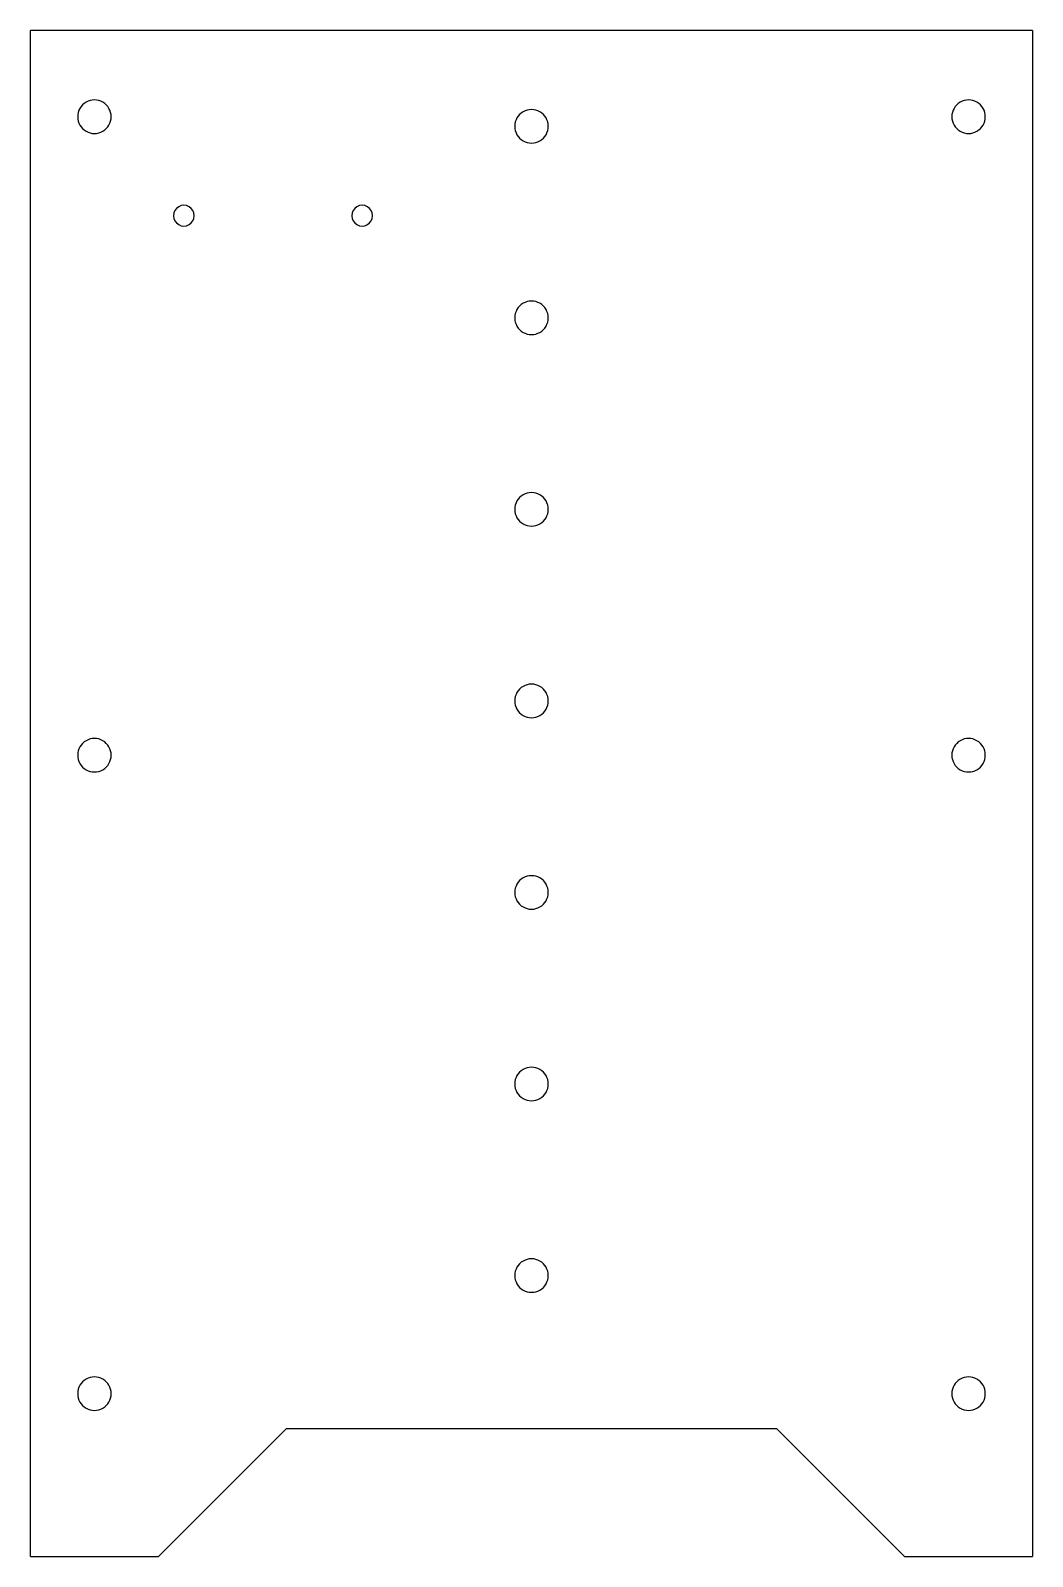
# Model space of a CAD drawing. Extents: x -78 to 78, y -74 to 165.
import ezdxf

# ---------------------------------------------------------------- set-up
doc = ezdxf.new("R2010")
doc.units = 0
doc.layers.get('0').update_dxf_attribs({"linetype": 'CONTINUOUS'})

msp = doc.modelspace()

# ---------------------------------------------------------------- linework, layer by layer
at = {"color": 7}
for points in [[(78.4, 165), (-78.4, 165)], [(-78.4, -74), (-78.4, 165)], [(78.4, 165), (78.4, -74)], [(-65.775, 151.5), (-65.775, 151.5)], [(71.025, 151.5), (71.025, 151.5)], [(2.625, 150), (2.625, 150)], [(-52.775, 136), (-52.775, 136)], [(-24.875, 136), (-24.875, 136)], [(2.625, 120), (2.625, 120)], [(2.625, 90), (2.625, 90)], [(2.625, 60), (2.625, 60)], [(-65.775, 51.5), (-65.775, 51.5)], [(71.025, 51.5), (71.025, 51.5)], [(2.625, 30), (2.625, 30)], [(2.625, 0), (2.625, 0)], [(2.625, -30), (2.625, -30)], [(-65.775, -48.5), (-65.775, -48.5)], [(71.025, -48.5), (71.025, -48.5)], [(-78.4, -74), (-58.4, -74), (-38.4, -54)], [(38.4, -54), (-38.4, -54)], [(38.4, -54), (58.4, -74), (78.4, -74)]]:
    msp.add_lwpolyline(points, dxfattribs=at)
for points in [[(-69.7125, 153.773317), (-70.524678, 153.304406), (-71.025, 152.437822), (-71.025, 151.5)], [(-67.0875, 153.773317), (-67.899678, 154.242228), (-68.900322, 154.242228), (-69.7125, 153.773317)], [(-65.775, 151.5), (-65.775, 152.437822), (-66.275322, 153.304406), (-67.0875, 153.773317)], [(67.0875, 153.773317), (66.275322, 153.304406), (65.775, 152.437822), (65.775, 151.5)], [(69.7125, 153.773317), (68.900322, 154.242228), (67.899678, 154.242228), (67.0875, 153.773317)], [(71.025, 151.5), (71.025, 152.437822), (70.524678, 153.304406), (69.7125, 153.773317)], [(-71.025, 151.5), (-71.025, 150.562178), (-70.524678, 149.695594), (-69.7125, 149.226683)], [(-67.0875, 149.226683), (-66.275322, 149.695594), (-65.775, 150.562178), (-65.775, 151.5)], [(-1.3125, 152.273317), (-2.124678, 151.804406), (-2.625, 150.937822), (-2.625, 150)], [(1.3125, 152.273317), (0.500322, 152.742228), (-0.500322, 152.742228), (-1.3125, 152.273317)], [(2.625, 150), (2.625, 150.937822), (2.124678, 151.804406), (1.3125, 152.273317)], [(65.775, 151.5), (65.775, 150.562178), (66.275322, 149.695594), (67.0875, 149.226683)], [(69.7125, 149.226683), (70.524678, 149.695594), (71.025, 150.562178), (71.025, 151.5)], [(-69.7125, 149.226683), (-68.900322, 148.757772), (-67.899678, 148.757772), (-67.0875, 149.226683)], [(-2.625, 150), (-2.625, 149.062178), (-2.124678, 148.195594), (-1.3125, 147.726683)], [(1.3125, 147.726683), (2.124678, 148.195594), (2.625, 149.062178), (2.625, 150)], [(67.0875, 149.226683), (67.899678, 148.757772), (68.900322, 148.757772), (69.7125, 149.226683)], [(-1.3125, 147.726683), (-0.500322, 147.257772), (0.500322, 147.257772), (1.3125, 147.726683)], [(-55.2125, 137.407291), (-55.715277, 137.117013), (-56.025, 136.580557), (-56.025, 136)], [(-53.5875, 137.407291), (-54.090277, 137.69757), (-54.709723, 137.69757), (-55.2125, 137.407291)], [(-52.775, 136), (-52.775, 136.580557), (-53.084723, 137.117013), (-53.5875, 137.407291)], [(-27.3125, 137.407291), (-27.815277, 137.117013), (-28.125, 136.580557), (-28.125, 136)], [(-25.6875, 137.407291), (-26.190277, 137.69757), (-26.809723, 137.69757), (-27.3125, 137.407291)], [(-24.875, 136), (-24.875, 136.580557), (-25.184723, 137.117013), (-25.6875, 137.407291)], [(-56.025, 136), (-56.025, 135.419443), (-55.715277, 134.882987), (-55.2125, 134.592709)], [(-55.2125, 134.592709), (-54.709723, 134.30243), (-54.090277, 134.30243), (-53.5875, 134.592709)], [(-53.5875, 134.592709), (-53.084723, 134.882987), (-52.775, 135.419443), (-52.775, 136)], [(-28.125, 136), (-28.125, 135.419443), (-27.815277, 134.882987), (-27.3125, 134.592709)], [(-27.3125, 134.592709), (-26.809723, 134.30243), (-26.190277, 134.30243), (-25.6875, 134.592709)], [(-25.6875, 134.592709), (-25.184723, 134.882987), (-24.875, 135.419443), (-24.875, 136)], [(-1.3125, 122.273317), (-2.124678, 121.804406), (-2.625, 120.937822), (-2.625, 120)], [(1.3125, 122.273317), (0.500322, 122.742228), (-0.500322, 122.742228), (-1.3125, 122.273317)], [(2.625, 120), (2.625, 120.937822), (2.124678, 121.804406), (1.3125, 122.273317)], [(-2.625, 120), (-2.625, 119.062178), (-2.124678, 118.195594), (-1.3125, 117.726683)], [(1.3125, 117.726683), (2.124678, 118.195594), (2.625, 119.062178), (2.625, 120)], [(-1.3125, 117.726683), (-0.500322, 117.257772), (0.500322, 117.257772), (1.3125, 117.726683)], [(-1.3125, 92.273317), (-2.124678, 91.804406), (-2.625, 90.937822), (-2.625, 90)], [(1.3125, 92.273317), (0.500322, 92.742228), (-0.500322, 92.742228), (-1.3125, 92.273317)], [(2.625, 90), (2.625, 90.937822), (2.124678, 91.804406), (1.3125, 92.273317)], [(-2.625, 90), (-2.625, 89.062178), (-2.124678, 88.195594), (-1.3125, 87.726683)], [(1.3125, 87.726683), (2.124678, 88.195594), (2.625, 89.062178), (2.625, 90)], [(-1.3125, 87.726683), (-0.500322, 87.257772), (0.500322, 87.257772), (1.3125, 87.726683)], [(-1.3125, 62.273317), (-2.124678, 61.804405), (-2.625, 60.937822), (-2.625, 60)], [(1.3125, 62.273317), (0.500322, 62.742228), (-0.500322, 62.742228), (-1.3125, 62.273317)], [(2.625, 60), (2.625, 60.937822), (2.124678, 61.804405), (1.3125, 62.273317)], [(-2.625, 60), (-2.625, 59.062178), (-2.124678, 58.195594), (-1.3125, 57.726683)], [(1.3125, 57.726683), (2.124678, 58.195594), (2.625, 59.062178), (2.625, 60)], [(-1.3125, 57.726683), (-0.500322, 57.257772), (0.500322, 57.257772), (1.3125, 57.726683)], [(-69.7125, 53.773317), (-70.524678, 53.304406), (-71.025, 52.437822), (-71.025, 51.5)], [(-67.0875, 53.773317), (-67.899678, 54.242228), (-68.900322, 54.242228), (-69.7125, 53.773317)], [(-65.775, 51.5), (-65.775, 52.437822), (-66.275322, 53.304406), (-67.0875, 53.773317)], [(67.0875, 53.773317), (66.275322, 53.304406), (65.775, 52.437822), (65.775, 51.5)], [(69.7125, 53.773317), (68.900322, 54.242228), (67.899678, 54.242228), (67.0875, 53.773317)], [(71.025, 51.5), (71.025, 52.437822), (70.524678, 53.304406), (69.7125, 53.773317)], [(-71.025, 51.5), (-71.025, 50.562178), (-70.524678, 49.695594), (-69.7125, 49.226683)], [(-67.0875, 49.226683), (-66.275322, 49.695594), (-65.775, 50.562178), (-65.775, 51.5)], [(65.775, 51.5), (65.775, 50.562178), (66.275322, 49.695594), (67.0875, 49.226683)], [(69.7125, 49.226683), (70.524678, 49.695594), (71.025, 50.562178), (71.025, 51.5)], [(-69.7125, 49.226683), (-68.900322, 48.757772), (-67.899678, 48.757772), (-67.0875, 49.226683)], [(67.0875, 49.226683), (67.899678, 48.757772), (68.900322, 48.757772), (69.7125, 49.226683)], [(-1.3125, 32.273317), (-2.124678, 31.804406), (-2.625, 30.937822), (-2.625, 30)], [(1.3125, 32.273317), (0.500322, 32.742228), (-0.500322, 32.742228), (-1.3125, 32.273317)], [(2.625, 30), (2.625, 30.937822), (2.124678, 31.804406), (1.3125, 32.273317)], [(-2.625, 30), (-2.625, 29.062178), (-2.124678, 28.195594), (-1.3125, 27.726683)], [(1.3125, 27.726683), (2.124678, 28.195594), (2.625, 29.062178), (2.625, 30)], [(-1.3125, 27.726683), (-0.500322, 27.257772), (0.500322, 27.257772), (1.3125, 27.726683)], [(1.3125, 2.273317), (0.500322, 2.742228), (-0.500322, 2.742228), (-1.3125, 2.273317)], [(-1.3125, 2.273317), (-2.124678, 1.804406), (-2.625, 0.937822), (-2.625, 0)], [(-2.625, 0), (-2.625, -0.937822), (-2.124678, -1.804406), (-1.3125, -2.273317)], [(2.625, 0), (2.625, 0.937822), (2.124678, 1.804406), (1.3125, 2.273317)], [(1.3125, -2.273317), (2.124678, -1.804406), (2.625, -0.937822), (2.625, 0)], [(-1.3125, -2.273317), (-0.500322, -2.742228), (0.500322, -2.742228), (1.3125, -2.273317)], [(-1.3125, -27.726683), (-2.124678, -28.195594), (-2.625, -29.062178), (-2.625, -30)], [(1.3125, -27.726683), (0.500322, -27.257772), (-0.500322, -27.257772), (-1.3125, -27.726683)], [(2.625, -30), (2.625, -29.062178), (2.124678, -28.195594), (1.3125, -27.726683)], [(-2.625, -30), (-2.625, -30.937822), (-2.124678, -31.804406), (-1.3125, -32.273317)], [(1.3125, -32.273317), (2.124678, -31.804406), (2.625, -30.937822), (2.625, -30)], [(-1.3125, -32.273317), (-0.500322, -32.742228), (0.500322, -32.742228), (1.3125, -32.273317)], [(-69.7125, -46.226683), (-70.524678, -46.695594), (-71.025, -47.562178), (-71.025, -48.5)], [(-67.0875, -46.226683), (-67.899678, -45.757772), (-68.900322, -45.757772), (-69.7125, -46.226683)], [(-65.775, -48.5), (-65.775, -47.562178), (-66.275322, -46.695594), (-67.0875, -46.226683)], [(67.0875, -46.226683), (66.275322, -46.695594), (65.775, -47.562178), (65.775, -48.5)], [(69.7125, -46.226683), (68.900322, -45.757772), (67.899678, -45.757772), (67.0875, -46.226683)], [(71.025, -48.5), (71.025, -47.562178), (70.524678, -46.695594), (69.7125, -46.226683)], [(-71.025, -48.5), (-71.025, -49.437822), (-70.524678, -50.304406), (-69.7125, -50.773317)], [(-67.0875, -50.773317), (-66.275322, -50.304406), (-65.775, -49.437822), (-65.775, -48.5)], [(65.775, -48.5), (65.775, -49.437822), (66.275322, -50.304405), (67.0875, -50.773317)], [(69.7125, -50.773317), (70.524678, -50.304405), (71.025, -49.437822), (71.025, -48.5)], [(-69.7125, -50.773317), (-68.900322, -51.242228), (-67.899678, -51.242228), (-67.0875, -50.773317)], [(67.0875, -50.773317), (67.899678, -51.242228), (68.900322, -51.242228), (69.7125, -50.773317)]]:
    msp.add_open_spline(points, degree=3, dxfattribs=at)

doc.saveas('drawing.dxf')
